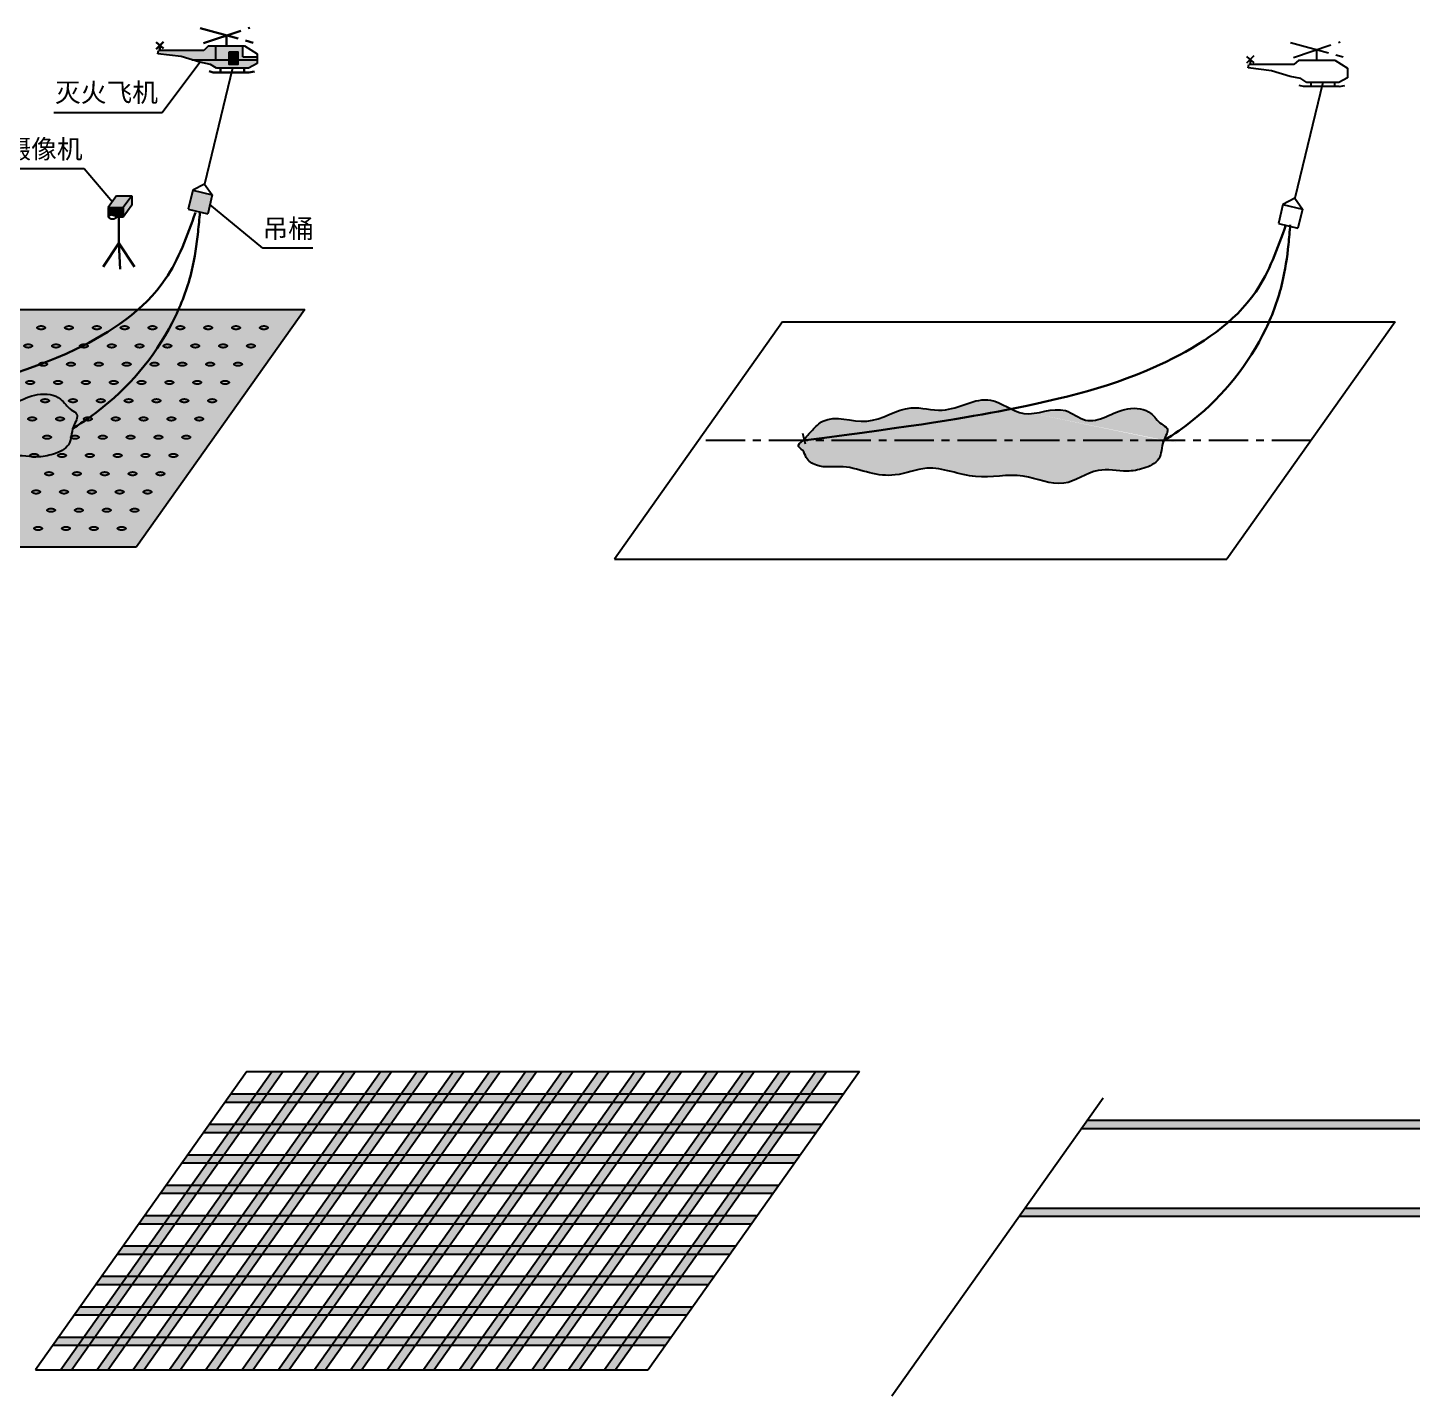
# Model space of a CAD drawing. Header units: millimetres. Extents: x -168 to 2937, y -666 to 1342.
# Drawn here: x 2150.1 to 2370.3, y 133.5 to 351 of the extents above; entities that cross this region are included whole.
import ezdxf

# ---------------------------------------------------------------- set-up
doc = ezdxf.new("R2010")
doc.units = ezdxf.units.MM
doc.linetypes.add('CENTER', pattern=[2, 1.25, -0.25, 0.25, -0.25])
doc.styles.add('说明', font='', dxfattribs={"height": 3})
doc.styles.get('说明').set_extended_font_data('SimSun')

msp = doc.modelspace()

# ---------------------------------------------------------------- hatches: boundary and pattern name
at = {"ltscale": 5}
for color, points in [(54, [(2180.025170316199, 348.1250811429278), (2178.912260105739, 348.1250811429278), (2178.128042981788, 347.4166886045051), (2175.701492201147, 347.4166886045051), (2170.932071137028, 347.4166886045051), (2170.844669573639, 346.8805773733314), (2174.565349197937, 346.4491323279707), (2176.255771750352, 345.9215107408255), (2180.025170316199, 345.9215107408254)]), (54, [(2182.17652005934, 347.1826391400045), (2183.577387123967, 347.1826391400045), (2183.577387123967, 345.9026497552359), (2186.644568072982, 345.9026497552359), (2186.644568072982, 346.3825780538846), (2184.337857079804, 346.3825780538846), (2184.337857079804, 348.1250811429278), (2180.025170316199, 348.1250811429278), (2180.025170316199, 345.9215107408254), (2182.17652005934, 345.9215107408254)]), (34, [(2186.644568072982, 345.3247964710705), (2186.644568072982, 345.9026497552359), (2183.577387123967, 345.9026497552359), (2183.577387123967, 345.1824832749071), (2182.17652005934, 345.1824832749071), (2182.17652005934, 345.9215107408254), (2176.255771750352, 345.9215107408255), (2177.524920969331, 345.5253787060957), (2179.193456731335, 345.1927790213352), (2180.143575418437, 344.575540038769), (2185.274171869298, 344.575540038769)]), (30, [(2183.577387123967, 347.1826391400045), (2182.17652005934, 347.1826391400045), (2182.17652005934, 345.1824832749071), (2183.577387123967, 345.1824832749071)]), (9, [(2164.282617018714, 324.3043688297073), (2162.946004755971, 322.4187195836395), (2165.342367221346, 322.4187195836395), (2166.678979484088, 324.3043688297073)]), (253, [(2165.342367221346, 322.4187195836395), (2165.342367221346, 320.9277623200928), (2166.678979484088, 322.8134115661612), (2166.678979484088, 324.3043688297073)]), (30, [(2179.48631907122, 324.4363360881898), (2176.369574425389, 325.1903477736574), (2175.640621356713, 322.1771841614149), (2178.757366002545, 321.4231724759466)]), (8, [(2190.749132285926, 185.0868176448273), (2189.008586090154, 185.0868176448273), (2155.401721587223, 137.6753427698111), (2157.142267782994, 137.6753427698111)]), (8, [(2196.514855304397, 185.0868176448273), (2194.774309108625, 185.0868176448273), (2161.167444605694, 137.6753427698111), (2162.907990801465, 137.6753427698111)]), (8, [(2202.280578322868, 185.0868176448273), (2200.540032127096, 185.0868176448273), (2166.933167624165, 137.6753427698111), (2168.673713819936, 137.6753427698111)]), (8, [(2208.046301341339, 185.0868176448273), (2206.305755145567, 185.0868176448273), (2172.698890642635, 137.6753427698111), (2174.439436838407, 137.6753427698111)]), (8, [(2213.81202435981, 185.0868176448273), (2212.071478164038, 185.0868176448273), (2178.464613661106, 137.6753427698111), (2180.205159856878, 137.6753427698111)]), (8, [(2219.57774737828, 185.0868176448273), (2217.837201182509, 185.0868176448273), (2184.230336679577, 137.6753427698111), (2185.970882875349, 137.6753427698111)]), (8, [(2225.343470396751, 185.0868176448273), (2223.60292420098, 185.0868176448273), (2189.996059698048, 137.6753427698111), (2191.73660589382, 137.6753427698111)]), (8, [(2231.109193415222, 185.0868176448273), (2229.368647219451, 185.0868176448273), (2195.761782716519, 137.6753427698111), (2197.502328912291, 137.6753427698111)]), (8, [(2236.874916433693, 185.0868176448273), (2235.134370237922, 185.0868176448273), (2201.52750573499, 137.6753427698111), (2203.268051930761, 137.6753427698111)]), (8, [(2242.640639452164, 185.0868176448273), (2240.900093256393, 185.0868176448273), (2207.293228753461, 137.6753427698111), (2209.033774949232, 137.6753427698111)]), (8, [(2248.406362470635, 185.0868176448273), (2246.665816274864, 185.0868176448273), (2213.058951771932, 137.6753427698111), (2214.799497967703, 137.6753427698111)]), (8, [(2254.172085489106, 185.0868176448273), (2252.431539293334, 185.0868176448273), (2218.824674790403, 137.6753427698111), (2220.565220986174, 137.6753427698111)]), (8, [(2259.937808507577, 185.0868176448273), (2258.197262311805, 185.0868176448273), (2224.590397808874, 137.6753427698111), (2226.330944004645, 137.6753427698111)]), (8, [(2265.703531526048, 185.0868176448273), (2263.962985330276, 185.0868176448273), (2230.356120827345, 137.6753427698111), (2232.096667023116, 137.6753427698111)]), (8, [(2271.469254544519, 185.0868176448273), (2269.728708348747, 185.0868176448273), (2236.121843845815, 137.6753427698111), (2237.862390041587, 137.6753427698111)]), (8, [(2277.23497756299, 185.0868176448273), (2275.494431367218, 185.0868176448273), (2241.887566864286, 137.6753427698111), (2243.628113060058, 137.6753427698111)]), (8, [(2279.900614402723, 181.5538651990775), (2182.479132518997, 181.5538651990775), (2181.557737752591, 180.2539913351054), (2278.979219636318, 180.2539913351054)]), (8, [(2276.474942887861, 176.7210388893556), (2179.053461004134, 176.7210388893556), (2178.132066237728, 175.4211650253835), (2275.553548121455, 175.4211650253835)]), (32, [(2416.07719595257, 177.3667419447301), (2318.655714068844, 177.3667419447301), (2317.734319302438, 176.066868080758), (2415.155801186165, 176.066868080758)]), (32, [(2273.049271372995, 171.8882125796337), (2175.627789489268, 171.8882125796337), (2174.706394722862, 170.5883387156616), (2272.127876606589, 170.5883387156616)]), (32, [(2269.623599858132, 167.0553862699118), (2172.202117974405, 167.0553862699118), (2171.280723207999, 165.7555124059397), (2268.702205091726, 165.7555124059397)]), (8, [(2406.171870474252, 163.3926298997577), (2308.750388590525, 163.3926298997577), (2307.828993824119, 162.0927560357856), (2405.250475707846, 162.0927560357856)]), (32, [(2266.197928343268, 162.2225599601899), (2168.776446459541, 162.2225599601899), (2167.855051693135, 160.9226860962178), (2265.276533576862, 160.9226860962178)]), (32, [(2262.772256828404, 157.389733650468), (2165.350774944677, 157.389733650468), (2164.429380178271, 156.0898597864959), (2261.850862061998, 156.0898597864959)]), (32, [(2259.346585313539, 152.5569073407461), (2161.925103429812, 152.5569073407461), (2161.003708663407, 151.257033476774), (2258.425190547133, 151.257033476774)]), (8, [(2255.920913798676, 147.7240810310242), (2158.49943191495, 147.7240810310242), (2157.578037148544, 146.4242071670521), (2254.999519032271, 146.4242071670521)]), (8, [(2252.495242283814, 142.8912547213023), (2155.073760400087, 142.8912547213023), (2154.152365633681, 141.5913808573303), (2251.573847517408, 141.5913808573303)])]:
    msp.add_hatch(color=color, dxfattribs=at).paths.add_polyline_path(points)
h = msp.add_hatch(color=252, dxfattribs=at)
edge = h.paths.add_edge_path()
edge.add_line((2165.342367221346, 322.4187195836395), (2162.946004755971, 322.4187195836395))
edge.add_line((2162.946004755971, 322.4187195836395), (2162.946004755971, 320.9277623200928))
edge.add_line((2162.946004755971, 320.9277623200928), (2163.039791636971, 320.9277623200928))
edge.add_ellipse((2163.614342830193, 320.9664881966826), major_axis=(-0.57748342431114, 0), ratio=0.6662993589282965, start_angle=347.2284282566266, end_angle=365.776315438527, ccw=False)
edge.add_line((2163.036708816267, 321.0310451936238), (2163.051146831317, 321.0515487468783))
edge.add_ellipse((2163.614342830193, 320.9664881966826), major_axis=(-0.57748342431114, 0), ratio=0.6662993589282965, start_angle=322.5006722689843, end_angle=347.2284282566266, ccw=False)
edge.add_line((2163.156190301745, 321.2007219110842), (2163.636582173335, 321.8829306695366))
edge.add_ellipse((2164.195686338422, 321.7866287703956), major_axis=(-0.5774834243111399, 0), ratio=0.6662993589282965, start_angle=160.2704630664771, end_angle=345.5059255070873, ccw=False)
edge.add_ellipse((2164.195686338422, 321.7866287703956), major_axis=(-0.5774834243111399, 0), ratio=0.6662993589282965, start_angle=149.167214766393, end_angle=160.2704630664771, ccw=False)
edge.add_line((2164.691552159407, 321.5894174495223), (2164.222548519655, 320.9277623200928))
edge.add_line((2164.222548519655, 320.9277623200928), (2165.342367221346, 320.9277623200928))
edge.add_line((2165.342367221346, 320.9277623200928), (2165.342367221346, 322.4187195836395))
h = msp.add_hatch(color=256, dxfattribs=at)
edge = h.paths.add_edge_path()
edge.add_line((2164.222548519655, 320.9277623200928), (2164.73926954623, 321.6567355918096))
edge.add_ellipse((2164.195686338422, 321.7866287703956), major_axis=(-0.5774834243111399, 0), ratio=0.6662993589282965, start_angle=160.2704630664771, end_angle=345.5059255070873)
edge.add_line((2163.636582173335, 321.8829306695366), (2163.156190301745, 321.2007219110841))
edge.add_ellipse((2163.614342830193, 320.9664881966826), major_axis=(-0.57748342431114, 0), ratio=0.6662993589282965, start_angle=174.223684561473, end_angle=322.5006722689843, ccw=False)
edge.add_line((2164.208795629313, 320.9277623200928), (2164.222548519655, 320.9277623200928))
at = {"ltscale": 5, "true_color": 0xfbe3ad}
msp.add_hatch(color=41, dxfattribs=at).paths.add_polyline_path([(2194.181362089989, 306.2383981537142), (2096.759880206263, 306.2383981537142), (2070.027634951412, 268.5254132323582), (2167.449116835139, 268.5254132323582)])
at = {"ltscale": 5}
h = msp.add_hatch(color=141, dxfattribs=at)
edge = h.paths.add_edge_path()
edge.add_spline(control_points=[(2100.057215957025, 287.6486658319154), (2099.633750877605, 287.3268245645681), (2098.907184082232, 286.7623781490283), (2100.245217161783, 286.0895371740237), (2100.461398974517, 284.645907582981), (2102.865907184701, 283.084471734389), (2106.522546120237, 283.9202644571671), (2110.530096833208, 282.3817384625428), (2115.090794861996, 281.8081043171912), (2120.591846393513, 284.250887472171), (2127.374259435602, 280.9532996659092), (2134.724474769367, 282.9903481388193), (2141.409866816794, 279.5549416115967), (2146.465159240278, 283.6464293612532), (2150.99007141541, 282.5689834397862), (2154.233686346424, 283.099031014), (2157.200179126982, 284.530412221699), (2156.996202095056, 286.5660862789621), (2157.413746097471, 287.6486658319155)], knot_values=[0.02525019402573858, 0.02525019402573858, 0.02525019402573858, 0.02525019402573858, 1.214647486088991, 2.117641255547341, 3.398168910915912, 5.440877063227779, 9.726973418248544, 14.0465883388193, 18.08896354512133, 23.22909739994192, 31.10659414168337, 38.69621958363397, 45.23938334488764, 51.07456094560743, 55.66417578399066, 58.34801700240732, 61.16315524582107, 64.1782147807955, 64.1782147807955, 64.1782147807955, 64.17821478079553], degree=3, periodic=0)
edge.add_line((2157.413746097471, 287.6486658319155), (2100.057215957025, 287.6486658319154))
edge = h.paths.add_edge_path()
edge.add_spline(control_points=[(2157.413746097471, 287.6486658319155), (2157.692550156928, 288.3715299427683), (2158.491891953134, 289.5208479541237), (2156.544059183218, 290.4676341798196), (2155.340440606459, 292.5999140824463), (2150.3984624822, 293.3051389540971), (2145.943486477062, 289.4132346109533), (2140.9580970728, 293.7743220638288), (2136.548680835166, 291.2126082043183), (2133.804866854768, 292.3556237910516), (2133.146618171724, 292.6805396291476)], knot_values=[64.1782147807955, 64.1782147807955, 64.1782147807955, 64.17821478079553, 66.19144172931101, 67.32129670899975, 69.69181738626791, 73.43318600868605, 80.4089775508474, 83.92186571423385, 90.5549552687538, 92.69123688717364, 92.69123688717364, 92.69123688717364, 92.69123688717364], degree=3, periodic=0)
edge.add_spline(control_points=[(2133.146618171723, 292.6805396291451), (2132.901233183976, 292.6318955629812), (2125.951186824713, 291.2633204107694), (2118.956508392047, 290.1161364054035), (2100.295198495136, 287.6965130596423)], knot_values=[55.5040372059541, 55.5040372059541, 55.5040372059541, 55.5040372059541, 56.25619526000038, 76.80187128329284, 76.80187128329284, 76.80187128329284, 76.80187128329284], degree=3, periodic=0)
edge.add_line((2100.295198495137, 287.6965130596424), (2100.306311944812, 287.6486658319154))
edge.add_line((2100.306311944812, 287.6486658319154), (2157.413746097471, 287.6486658319155))
edge = h.paths.add_edge_path()
edge.add_spline(control_points=[(2100.295198495136, 287.6965130596423), (2118.956508392047, 290.1161364054035), (2125.951186824713, 291.2633204107694), (2132.901233183976, 292.6318955629812), (2133.146618171723, 292.6805396291451)], knot_values=[55.50403720595411, 55.50403720595411, 55.50403720595411, 55.50403720595411, 76.04971322924656, 76.80187128329285, 76.80187128329285, 76.80187128329285, 76.80187128329285], degree=3, periodic=0)
edge.add_spline(control_points=[(2133.146618171724, 292.6805396291476), (2132.047865613128, 293.2228910498678), (2128.624035519186, 295.3717571872176), (2123.184139975409, 291.4880908644632), (2116.348778990115, 293.8419132545777), (2110.623027965988, 289.2849267840319), (2104.353021343054, 292.1445250305835), (2101.565737339628, 289.3937936854984), (2100.671602311295, 288.3571148439951), (2100.25504544211, 287.8693857794826)], knot_values=[92.69123688717364, 92.69123688717364, 92.69123688717364, 92.69123688717364, 96.25713068169648, 104.0969153697006, 109.051242065534, 116.4213985555045, 123.3927951936878, 125.5842747614385, 127.5288689775826, 127.5288689775826, 127.5288689775826, 127.5288689775826], degree=3, periodic=0)
edge.add_line((2100.25504544211, 287.8693857794831), (2100.295198495137, 287.6965130596424))
h = msp.add_hatch(color=141, dxfattribs=at)
edge = h.paths.add_edge_path()
edge.add_spline(control_points=[(2273.445908534807, 285.3906672514756), (2273.022443455387, 285.0688259841284), (2272.295876660015, 284.5043795685886), (2273.633909739566, 283.831538593584), (2273.8500915523, 282.3879090025413), (2276.254599762483, 280.8264731539492), (2279.91123869802, 281.6622658767274), (2283.91878941099, 280.1237398821031), (2288.479487439778, 279.5501057367514), (2293.980538971295, 281.9928888917312), (2300.762952013385, 278.6953010854695), (2308.113167347149, 280.7323495583796), (2314.798559394577, 277.296943031157), (2319.85385181806, 281.3884307808135), (2324.378763993192, 280.3109848593465), (2327.622378924206, 280.8410324335603), (2330.588871704765, 282.2724136412593), (2330.384894672839, 284.3080876985223), (2330.802438675254, 285.3906672514757)], knot_values=[0.02525019402573858, 0.02525019402573858, 0.02525019402573858, 0.02525019402573858, 1.214647486088991, 2.117641255547341, 3.398168910915912, 5.440877063227779, 9.726973418248544, 14.0465883388193, 18.08896354512133, 23.22909739994192, 31.10659414168337, 38.69621958363397, 45.23938334488764, 51.07456094560743, 55.66417578399066, 58.34801700240732, 61.16315524582107, 64.1782147807955, 64.1782147807955, 64.1782147807955, 64.17821478079553], degree=3, periodic=0)
edge.add_line((2330.802438675254, 285.3906672514757), (2273.445908534807, 285.3906672514757))
edge = h.paths.add_edge_path()
edge.add_spline(control_points=[(2330.802438675254, 285.3906672514757), (2331.08124273471, 286.1135313623286), (2331.880584530916, 287.262849373684), (2329.932751761001, 288.2096355993799), (2328.729133184241, 290.3419155020066), (2323.787155059983, 291.0471403736574), (2319.332179054844, 287.1552360305136), (2314.346789650582, 291.5163234833891), (2309.937373412948, 288.9546096238786), (2307.193559432551, 290.0976252106119), (2306.535310749507, 290.4225410487079)], knot_values=[64.1782147807955, 64.1782147807955, 64.1782147807955, 64.17821478079553, 66.19144172931101, 67.32129670899975, 69.69181738626791, 73.43318600868605, 80.4089775508474, 83.92186571423385, 90.5549552687538, 92.69123688717364, 92.69123688717364, 92.69123688717364, 92.69123688717364], degree=3, periodic=0)
edge.add_spline(control_points=[(2306.535310749506, 290.4225410487054), (2306.289925761758, 290.3738969825415), (2299.339879402496, 289.0053218303296), (2292.34520096983, 287.8581378249638), (2273.683891072919, 285.4385144792026)], knot_values=[55.5040372059541, 55.5040372059541, 55.5040372059541, 55.5040372059541, 56.25619526000038, 76.80187128329284, 76.80187128329284, 76.80187128329284, 76.80187128329284], degree=3, periodic=0)
edge.add_line((2273.683891072919, 285.4385144792026), (2273.695004522594, 285.3906672514757))
edge.add_line((2273.695004522594, 285.3906672514757), (2330.802438675254, 285.3906672514757))
edge = h.paths.add_edge_path()
edge.add_spline(control_points=[(2273.683891072919, 285.4385144792026), (2292.34520096983, 287.8581378249638), (2299.339879402496, 289.0053218303296), (2306.289925761758, 290.3738969825415), (2306.535310749506, 290.4225410487054)], knot_values=[55.50403720595411, 55.50403720595411, 55.50403720595411, 55.50403720595411, 76.04971322924656, 76.80187128329285, 76.80187128329285, 76.80187128329285, 76.80187128329285], degree=3, periodic=0)
edge.add_spline(control_points=[(2306.535310749507, 290.4225410487079), (2305.436558190911, 290.9648924694281), (2302.012728096969, 293.1137586067779), (2296.572832553191, 289.2300922840235), (2289.737471567897, 291.5839146741379), (2284.01172054377, 287.0269282035922), (2277.741713920837, 289.8865264501438), (2274.95442991741, 287.1357951050587), (2274.060294889078, 286.0991162635554), (2273.643738019892, 285.6113871990428)], knot_values=[92.69123688717364, 92.69123688717364, 92.69123688717364, 92.69123688717364, 96.25713068169648, 104.0969153697006, 109.051242065534, 116.4213985555045, 123.3927951936878, 125.5842747614385, 127.5288689775826, 127.5288689775826, 127.5288689775826, 127.5288689775826], degree=3, periodic=0)
edge.add_line((2273.643738019892, 285.6113871990434), (2273.683891072919, 285.4385144792026))

# ---------------------------------------------------------------- linework, layer by layer
at = {"linetype": 'CENTER', "lineweight": 30, "ltscale": 5}
for p, q in [((2177.562996069898, 350.9509818452996), (2185.973185652919, 348.639429155244)), ((2178.072338137091, 348.5682599702807), (2185.458770582111, 351.0204668539736)), ((2170.570389540302, 348.7113816362942), (2171.740937908467, 347.6894653723594)), ((2171.740579091364, 348.7850142484044), (2170.570748357405, 347.6158327602491)), ((2171.155663724385, 348.2004235043269), (2171.155663724385, 347.4166886045051)), ((2181.765554359601, 348.1250811429278), (2181.765554359601, 349.7943634121272)), ((2179.642695741301, 343.9255943496045), (2178.968742991556, 344.09399668161)), ((2185.308178548586, 343.9255943496045), (2179.642695741301, 343.9255943496045)), ((2180.801073323366, 344.575540038769), (2180.801073323366, 343.904545829864)), ((2184.549979892913, 344.575540038769), (2184.549979892913, 343.9466428693439)), ((2185.308178548586, 343.9255943496045), (2186.201886838172, 344.0756837607324))]:
    msp.add_line(p, q, dxfattribs=at)
at = {"linetype": 'CENTER', "ltscale": 5}
for p, q in [((2178.912260105739, 348.1250811429278), (2178.128042981788, 347.4166886045051)), ((2178.912260105739, 348.1250811429278), (2184.618848613463, 348.1250811429278)), ((2184.618848613463, 348.1250811429278), (2186.644568072982, 346.8709248198351)), ((2350.95168864768, 348.6929832648599), (2359.361878230701, 346.3814305748043)), ((2351.461030714873, 346.3102613898409), (2358.847463159894, 348.7624682735339)), ((2170.844669573639, 346.8805773733314), (2170.932071137028, 347.4166886045051)), ((2174.565349197937, 346.4491323279707), (2170.844669573639, 346.8805773733314)), ((2175.701492201147, 347.4166886045051), (2170.932071137028, 347.4166886045051)), ((2177.524920969331, 345.5253787060957), (2174.565349197937, 346.4491323279707)), ((2178.128042981788, 347.4166886045051), (2175.701492201147, 347.4166886045051)), ((2186.644568072982, 346.8709248198351), (2186.644568072982, 345.3247964710705)), ((2343.959082118084, 346.4533830558545), (2345.12963048625, 345.4314667919197)), ((2345.129271669147, 346.5270156679646), (2343.959440935187, 345.3578341798094)), ((2344.544356302167, 345.9424249238871), (2344.544356302167, 345.1586900240654)), ((2352.300952683521, 345.8670825624881), (2351.51673555957, 345.1586900240654)), ((2352.300952683521, 345.8670825624881), (2358.007541191246, 345.8670825624881)), ((2355.154246937384, 345.8670825624881), (2355.154246937384, 347.5363648316874)), ((2358.007541191246, 345.8670825624881), (2360.033260650765, 344.6129262393953)), ((2179.193456731335, 345.1927790213352), (2177.524920969331, 345.5253787060957)), ((2180.143575418437, 344.575540038769), (2179.193456731335, 345.1927790213352)), ((2185.274171869298, 344.575540038769), (2180.143575418437, 344.575540038769)), ((2186.644568072982, 345.3247964710705), (2185.274171869298, 344.575540038769)), ((2344.233362151422, 344.6225787928917), (2344.320763714811, 345.1586900240654)), ((2347.954041775719, 344.191133747531), (2344.233362151422, 344.6225787928917)), ((2349.09018477893, 345.1586900240654), (2344.320763714811, 345.1586900240654)), ((2350.913613547113, 343.267380125656), (2347.954041775719, 344.191133747531)), ((2351.51673555957, 345.1586900240654), (2349.09018477893, 345.1586900240654)), ((2360.033260650765, 344.6129262393953), (2360.033260650765, 343.0667978906308)), ((2352.582149309117, 342.9347804408955), (2350.913613547113, 343.267380125656)), ((2353.031388319084, 341.6675957691647), (2352.357435569338, 341.8359981011702)), ((2353.532267996219, 342.3175414583292), (2352.582149309117, 342.9347804408955)), ((2358.696871126368, 341.6675957691647), (2353.031388319084, 341.6675957691647)), ((2358.662864447081, 342.3175414583292), (2353.532267996219, 342.3175414583292)), ((2354.189765901149, 342.3175414583292), (2354.189765901149, 341.6465472494243)), ((2357.938672470696, 342.3175414583292), (2357.938672470696, 341.6886442889042)), ((2360.033260650765, 343.0667978906308), (2358.662864447081, 342.3175414583292)), ((2358.696871126368, 341.6675957691647), (2359.590579415954, 341.8176851802927)), ((2354.226866821767, 285.3906672514757), (2256.805384938041, 285.3906672514757))]:
    msp.add_line(p, q, dxfattribs=at)
at = {"ltscale": 5}
for p, q in [((2180.025170316199, 348.1250811429278), (2180.025170316199, 345.9215107408254)), ((2184.337857079804, 346.3825780538846), (2184.337857079804, 348.1250811429278)), ((2176.255771750352, 345.9215107408255), (2182.17652005934, 345.9215107408254)), ((2183.577387123967, 345.9026497552359), (2186.644568072982, 345.9026497552359)), ((2184.337857079804, 346.3825780538846), (2186.644568072982, 346.3825780538846)), ((2171.521002135828, 337.5248463158462), (2177.524920969331, 345.5253787060957)), ((2182.708873643867, 344.575540038769), (2178.253940666706, 326.1608539381424)), ((2356.09756622165, 342.3175414583292), (2351.642633244488, 323.9028553577027)), ((2154.264975651, 337.5248463158462), (2171.521002135828, 337.5248463158462)), ((2139.182029965617, 328.6464942510256), (2159.112740555593, 328.6464942510256)), ((2159.112740555593, 328.6464942510256), (2163.614310887342, 323.3615442066734)), ((2178.253940666706, 326.1608539381424), (2176.369574425389, 325.1903477736574)), ((2178.253940666706, 326.1608539381424), (2179.48631907122, 324.4363360881899)), ((2164.282617018714, 324.3043688297073), (2166.678979484088, 324.3043688297073)), ((2166.678979484088, 324.3043688297073), (2166.678979484088, 322.8134115661607)), ((2176.369574425389, 325.1903477736574), (2175.640621356713, 322.1771841614149)), ((2176.369574425389, 325.1903477736574), (2179.48631907122, 324.4363360881899)), ((2179.48631907122, 324.4363360881896), (2178.757366002545, 321.4231724759466)), ((2351.642633244488, 323.9028553577027), (2349.758267003172, 322.9323491932176)), ((2351.642633244488, 323.9028553577027), (2352.875011649002, 322.1783375077501)), ((2162.946004755971, 322.4187195836395), (2165.342367221346, 322.4187195836395)), ((2162.946004755971, 322.4187195836395), (2162.946004755971, 320.9277623200929)), ((2163.636582173335, 321.8829306695367), (2163.051146831318, 321.0515487468788)), ((2165.342367221346, 322.4187195836395), (2165.342367221346, 320.9277623200928)), ((2175.640621356713, 322.1771841614149), (2178.757366002545, 321.4231724759466)), ((2187.522557640246, 315.952730064731), (2179.121842536882, 322.9297542820681)), ((2349.758267003172, 322.9323491932176), (2349.029313934495, 319.9191855809751)), ((2349.758267003172, 322.9323491932176), (2352.875011649002, 322.1783375077501)), ((2352.875011649003, 322.1783375077499), (2352.146058580327, 319.1651738955068)), ((2163.039791636971, 320.9277623200928), (2162.946004755971, 320.9277623200928)), ((2165.342367221346, 320.9277623200928), (2164.188894023415, 320.9277623200928)), ((2349.029313934495, 319.9191855809751), (2352.146058580327, 319.1651738955068)), ((2195.47742919474, 315.952730064731), (2187.522557640246, 315.952730064731)), ((2273.82210929198, 284.8434374511953), (2273.42793400794, 286.5404977818366)), ((2331.075594097792, 285.7160887634172), (2330.491119298609, 285.2266575266385))]:
    msp.add_line(p, q, dxfattribs=at)
for p, q in [((2164.282617018714, 324.3043688297073), (2162.946004755971, 322.4187195836395)), ((2166.678979484088, 324.3043688297073), (2165.342367221346, 322.4187195836395)), ((2164.73926954623, 321.6567355918102), (2164.070963414859, 320.7139109687762)), ((2166.678979484088, 322.8134115661605), (2165.342367221346, 320.9277623200928)), ((2096.759880206264, 306.2383981537142), (2194.18136208999, 306.2383981537142)), ((2194.18136208999, 306.2383981537142), (2167.449116835139, 268.5254132323582)), ((2270.171507565467, 304.2471597121537), (2243.439262310616, 266.5341747907978)), ((2270.171507565467, 304.2471597121537), (2367.592989449193, 304.2471597121537)), ((2367.592989449192, 304.2471597121537), (2340.860744194342, 266.5341747907977)), ((2070.027634951414, 268.5254132323582), (2167.44911683514, 268.5254132323582)), ((2243.439262310617, 266.5341747907977), (2340.860744194343, 266.5341747907977)), ((2184.983409267455, 185.0868176448273), (2151.376544764523, 137.6753427698111)), ((2189.008586090154, 185.0868176448273), (2155.401721587223, 137.6753427698111)), ((2190.749132285926, 185.0868176448273), (2157.142267782994, 137.6753427698111)), ((2194.774309108625, 185.0868176448273), (2161.167444605694, 137.6753427698111)), ((2196.514855304397, 185.0868176448273), (2162.907990801465, 137.6753427698111)), ((2200.540032127096, 185.0868176448273), (2166.933167624165, 137.6753427698111)), ((2202.280578322868, 185.0868176448273), (2168.673713819936, 137.6753427698111)), ((2206.305755145567, 185.0868176448273), (2172.698890642635, 137.6753427698111)), ((2208.046301341339, 185.0868176448273), (2174.439436838407, 137.6753427698111)), ((2212.071478164038, 185.0868176448273), (2178.464613661106, 137.6753427698111)), ((2213.81202435981, 185.0868176448273), (2180.205159856878, 137.6753427698111)), ((2217.837201182509, 185.0868176448273), (2184.230336679577, 137.6753427698111)), ((2184.983409267456, 185.0868176448273), (2282.404891151182, 185.0868176448273)), ((2219.57774737828, 185.0868176448273), (2185.970882875349, 137.6753427698111)), ((2223.60292420098, 185.0868176448273), (2189.996059698048, 137.6753427698111)), ((2225.343470396751, 185.0868176448273), (2191.73660589382, 137.6753427698111)), ((2229.368647219451, 185.0868176448273), (2195.761782716519, 137.6753427698111)), ((2231.109193415222, 185.0868176448273), (2197.502328912291, 137.6753427698111)), ((2235.134370237922, 185.0868176448273), (2201.52750573499, 137.6753427698111)), ((2236.874916433693, 185.0868176448273), (2203.268051930761, 137.6753427698111)), ((2240.900093256393, 185.0868176448273), (2207.293228753461, 137.6753427698111)), ((2242.640639452164, 185.0868176448273), (2209.033774949232, 137.6753427698111)), ((2246.665816274864, 185.0868176448273), (2213.058951771932, 137.6753427698111)), ((2248.406362470635, 185.0868176448273), (2214.799497967703, 137.6753427698111)), ((2252.431539293334, 185.0868176448273), (2218.824674790403, 137.6753427698111)), ((2254.172085489106, 185.0868176448273), (2220.565220986174, 137.6753427698111)), ((2258.197262311805, 185.0868176448273), (2224.590397808874, 137.6753427698111)), ((2259.937808507577, 185.0868176448273), (2226.330944004645, 137.6753427698111)), ((2263.962985330276, 185.0868176448273), (2230.356120827345, 137.6753427698111)), ((2265.703531526048, 185.0868176448273), (2232.096667023116, 137.6753427698111)), ((2269.728708348747, 185.0868176448273), (2236.121843845815, 137.6753427698111)), ((2271.469254544519, 185.0868176448273), (2237.862390041587, 137.6753427698111)), ((2275.494431367218, 185.0868176448273), (2241.887566864286, 137.6753427698111)), ((2277.23497756299, 185.0868176448273), (2243.628113060058, 137.6753427698111)), ((2282.404891151182, 185.0868176448273), (2248.79802664825, 137.6753427698111)), ((2182.479132518998, 181.5538651990775), (2279.900614402724, 181.5538651990775)), ((2321.159990817302, 180.8996943904799), (2287.55312631437, 133.4882195154637)), ((2181.557737752591, 180.2539913351054), (2278.979219636317, 180.2539913351054)), ((2179.053461004134, 176.7210388893556), (2276.47494288786, 176.7210388893556)), ((2318.655714068845, 177.3667419447301), (2416.077195952571, 177.3667419447301)), ((2178.132066237727, 175.4211650253835), (2275.553548121453, 175.4211650253835)), ((2317.734319302438, 176.066868080758), (2415.155801186164, 176.066868080758)), ((2175.62778948927, 171.8882125796337), (2273.049271372996, 171.8882125796337)), ((2174.706394722863, 170.5883387156616), (2272.127876606589, 170.5883387156616)), ((2171.280723207999, 165.7555124059397), (2268.702205091725, 165.7555124059397)), ((2172.202117974407, 167.0553862699118), (2269.623599858132, 167.0553862699118)), ((2308.750388590526, 163.3926298997577), (2406.171870474252, 163.3926298997577)), ((2167.855051693135, 160.9226860962178), (2265.276533576861, 160.9226860962178)), ((2168.776446459543, 162.2225599601899), (2266.197928343268, 162.2225599601899)), ((2307.828993824119, 162.0927560357856), (2405.250475707845, 162.0927560357856)), ((2165.350774944679, 157.389733650468), (2262.772256828404, 157.389733650468)), ((2164.429380178271, 156.0898597864959), (2261.850862061997, 156.0898597864959)), ((2161.925103429814, 152.5569073407461), (2259.34658531354, 152.5569073407461)), ((2161.003708663407, 151.257033476774), (2258.425190547133, 151.257033476774)), ((2158.499431914951, 147.7240810310242), (2255.920913798677, 147.7240810310242)), ((2157.578037148544, 146.4242071670521), (2254.99951903227, 146.4242071670521)), ((2154.15236563368, 141.5913808573303), (2251.573847517406, 141.5913808573303)), ((2155.073760400087, 142.8912547213023), (2252.495242283813, 142.8912547213023)), ((2151.376544764524, 137.6753427698111), (2248.79802664825, 137.6753427698111)), ((2151.376544764523, 137.6753427698111), (2232.835203357283, 137.6753427698111))]:
    msp.add_line(p, q)
at = {"lineweight": 30, "ltscale": 5}
for p, q in [((2164.613862856509, 320.9277623200928), (2164.613862856509, 316.7650694752333)), ((2164.613862856509, 316.7650694752333), (2162.123044288462, 313.0104654913962)), ((2164.613862856509, 316.7650694752333), (2167.104681424556, 313.0104654913962)), ((2164.613862856509, 316.7650694752333), (2164.818023988059, 312.6431661666011))]:
    msp.add_line(p, q, dxfattribs=at)
at = {"ltscale": 5}
msp.add_lwpolyline([(2182.17652005934, 347.1826391400045), (2183.577387123967, 347.1826391400045), (2183.577387123967, 345.1824832749071), (2182.17652005934, 345.1824832749071)], close=True, dxfattribs=at)
msp.add_ellipse((2164.195686338422, 321.7866287703956), major_axis=(-0.5774834243111399, 0), ratio=0.6662993589282965, start_param=2.603459033703062, end_param=6.030215985248931, dxfattribs=at)
msp.add_ellipse((2163.614342830193, 320.9664881966826), major_axis=(-0.5774834243111399, 0), ratio=0.6662993589282965, dxfattribs=at)
at = {"linetype": 'CENTER', "ltscale": 5}
for centre in [(2152.270792943127, 303.3373993136099), (2156.69904211966, 303.3373993136099), (2161.127291296193, 303.3373993136099), (2165.555540472726, 303.3373993136099), (2169.983789649259, 303.3373993136099), (2174.412038825792, 303.3373993136099), (2178.840288002325, 303.3373993136099), (2183.268537178858, 303.3373993136099), (2187.696786355391, 303.3373993136099), (2150.214466385061, 300.4364004735056), (2154.642715561594, 300.4364004735056), (2159.070964738127, 300.4364004735056), (2163.49921391466, 300.4364004735056), (2167.927463091193, 300.4364004735056), (2172.355712267726, 300.4364004735056), (2176.783961444259, 300.4364004735056), (2181.212210620792, 300.4364004735056), (2185.640459797325, 300.4364004735056), (2152.586389003529, 297.5354016334013), (2157.014638180062, 297.5354016334013), (2161.442887356595, 297.5354016334013), (2165.871136533128, 297.5354016334013), (2170.299385709661, 297.5354016334013), (2174.727634886194, 297.5354016334013), (2179.155884062727, 297.5354016334013), (2183.58413323926, 297.5354016334013), (2150.530062445463, 294.634402793297), (2154.958311621996, 294.634402793297), (2159.386560798529, 294.634402793297), (2163.814809975062, 294.634402793297), (2168.243059151595, 294.634402793297), (2172.671308328128, 294.634402793297), (2177.099557504661, 294.634402793297), (2181.527806681194, 294.634402793297), (2152.901985063931, 291.7334039531927), (2157.330234240464, 291.7334039531927), (2161.758483416997, 291.7334039531927), (2166.18673259353, 291.7334039531927), (2170.614981770063, 291.7334039531927), (2175.043230946596, 291.7334039531927), (2179.471480123129, 291.7334039531927), (2150.845658505866, 288.8324051130884), (2155.273907682399, 288.8324051130884), (2159.702156858932, 288.8324051130884), (2164.130406035465, 288.8324051130884), (2168.558655211998, 288.8324051130884), (2172.986904388531, 288.8324051130884), (2177.415153565064, 288.8324051130884), (2153.217581124333, 285.9314062729841), (2157.645830300866, 285.9314062729841), (2162.074079477399, 285.9314062729841), (2166.502328653932, 285.9314062729841), (2170.930577830465, 285.9314062729841), (2175.358827006998, 285.9314062729841), (2151.161254566267, 283.0304074328798), (2155.5895037428, 283.0304074328798), (2160.017752919333, 283.0304074328798), (2164.446002095866, 283.0304074328798), (2168.874251272399, 283.0304074328798), (2173.302500448932, 283.0304074328798), (2153.533177184735, 280.1294085927755), (2157.961426361268, 280.1294085927755), (2162.389675537801, 280.1294085927755), (2166.817924714334, 280.1294085927755), (2171.246173890867, 280.1294085927755), (2151.47685062667, 277.2284097526712), (2155.905099803203, 277.2284097526712), (2160.333348979736, 277.2284097526712), (2164.761598156269, 277.2284097526712), (2169.189847332802, 277.2284097526712), (2153.848773245138, 274.3274109125668), (2158.277022421671, 274.3274109125668), (2162.705271598204, 274.3274109125668), (2167.133520774737, 274.3274109125668), (2151.792446687072, 271.4264120724625), (2156.220695863605, 271.4264120724625), (2160.648945040138, 271.4264120724625), (2165.077194216671, 271.4264120724625)]:
    msp.add_ellipse(centre, major_axis=(-0.6419193631563758, 0), ratio=0.4312633107548675, dxfattribs=at)
at = {"color": 150, "lineweight": 30, "ltscale": 5}
for points, knots in [([(2176.827215344853, 321.6706804029289), (2175.503261167567, 317.9354864170812), (2172.129181137652, 308.4163930438215), (2155.473633492552, 297.387285424985), (2134.360810328779, 292.3777355862178), (2118.882831179686, 289.841057105231), (2100.06126033239, 287.4024040769297)], [0, 0, 0, 0, 11.67433637300789, 29.75189466104318, 56.25619526000038, 76.87912225195709, 76.87912225195709, 76.87912225195709, 76.87912225195709]), ([(2177.517397728406, 321.6706804029289), (2177.42700480607, 320.6371256641731), (2177.157293175158, 317.5532367155607), (2176.346729481234, 311.9032367829014), (2172.632448182904, 301.6649281525029), (2165.673421774284, 293.0215503862484), (2159.02158963164, 288.384484355861), (2157.39081131605, 287.3819056930363)], [0, 0, 0, 0, 3.113446757283894, 9.28980699990715, 17.05909035494869, 35.57022206271471, 41.29633532068569, 41.29633532068569, 41.29633532068569, 41.29633532068569]), ([(2350.238842704056, 319.6794419613684), (2348.91488852677, 315.9442479755206), (2345.540808496855, 306.425154602261), (2328.885260851755, 295.3960469834244), (2307.772437687982, 290.3864971446573), (2292.294458538889, 287.8498186636705), (2273.472887691593, 285.4111656353692)], [0, 0, 0, 0, 11.67433637300789, 29.75189466104318, 56.25619526000038, 76.87912225195709, 76.87912225195709, 76.87912225195709, 76.87912225195709]), ([(2350.929025087609, 319.6794419613684), (2350.838632165273, 318.6458872226125), (2350.568920534361, 315.5619982740001), (2349.758356840438, 309.9119983413409), (2346.044075542107, 299.6736897109424), (2339.085049133487, 291.0303119446878), (2332.433216990843, 286.3932459143005), (2330.802438675253, 285.3906672514757)], [0, 0, 0, 0, 3.113446757283894, 9.28980699990715, 17.05909035494869, 35.57022206271471, 41.29633532068569, 41.29633532068569, 41.29633532068569, 41.29633532068569])]:
    msp.add_open_spline(points, degree=3, knots=knots, dxfattribs=at)
at = {"ltscale": 5}
for points in [[(2100.084195113811, 287.669164215809), (2099.310711431541, 286.7326325779429), (2099.966411626553, 286.1117823528954), (2100.553090070152, 284.973555890376), (2102.175075454721, 283.7318554402806), (2106.454366051637, 283.4904140360729), (2110.664634897142, 282.5246452694452), (2114.692729360861, 282.1851569782249), (2119.722721712052, 283.2435297823164), (2127.488332416616, 281.9205614148538), (2135.077445378957, 282.0087588860453), (2141.519368120687, 280.8621886107623), (2146.990591940625, 282.8907367477543), (2151.579359266474, 282.8025392765632), (2154.226722305331, 283.2435297823164), (2156.609351617665, 284.7428899423641), (2157.413746097471, 287.6486658319155), (2157.933039580498, 289.5937666068664), (2157.05058308641, 290.2993463763962), (2155.373918969347, 291.9751046286235), (2151.704090695137, 292.7032526950385), (2144.960945225926, 290.916731824532), (2141.784108290616, 292.4160951343767), (2135.165694250069, 291.9751046286235), (2129.870961728949, 294.0918502368069), (2122.193599895496, 292.5042926055677), (2117.251849972012, 292.8570824903329), (2110.192204462718, 290.7403368821494), (2103.220807824535, 290.7403368821494), (2101.544143707471, 289.3291741932928), (2100.084195113811, 287.669164215809)], [(2273.472887691593, 285.4111656353692), (2272.699404009323, 284.4746339975031), (2273.355104204335, 283.8537837724557), (2273.941782647935, 282.7155573099362), (2275.563768032504, 281.4738568598409), (2279.84305862942, 281.2324154556331), (2284.053327474924, 280.2666466890055), (2288.081421938644, 279.9271583977852), (2293.111414289834, 280.9855312018767), (2300.877024994398, 279.6625628344141), (2308.46613795674, 279.7507603056056), (2314.90806069847, 278.6041900303226), (2320.379284518407, 280.6327381673145), (2324.968051844256, 280.5445406961235), (2327.615414883114, 280.9855312018767), (2329.998044195448, 282.4848913619244), (2330.802438675254, 285.3906672514757), (2331.321732158281, 287.3357680264266), (2330.439275664193, 288.0413477959564), (2328.762611547129, 289.7171060481837), (2325.092783272919, 290.4452541145988), (2318.349637803709, 288.6587332440922), (2315.172800868399, 290.158096553937), (2308.554386827851, 289.7171060481837), (2303.259654306731, 291.8338516563672), (2295.582292473278, 290.246294025128), (2290.640542549794, 290.5990839098931), (2283.580897040501, 288.4823383017097), (2276.609500402317, 288.4823383017097), (2274.932836285254, 287.071175612853), (2273.472887691593, 285.4111656353692)]]:
    msp.add_spline(points, degree=3, dxfattribs=at)

# ---------------------------------------------------------------- texts
at = {"char_height": 3, "attachment_point": 1, "style": '说明'}
for s, insert in [('\\A1;灭火飞机', (2154.474689780014, 342.2255395634509)), ('\\A1;高速摄像机', (2138.399107705575, 333.2361156987135)), ('\\A1;吊桶', (2187.480739644284, 320.5947341183809))]:
    msp.add_mtext_dynamic_manual_height_columns(s, width=34.05527986710558, gutter_width=15, heights=[0], dxfattribs=dict(at, insert=insert))

doc.saveas('drawing.dxf')
